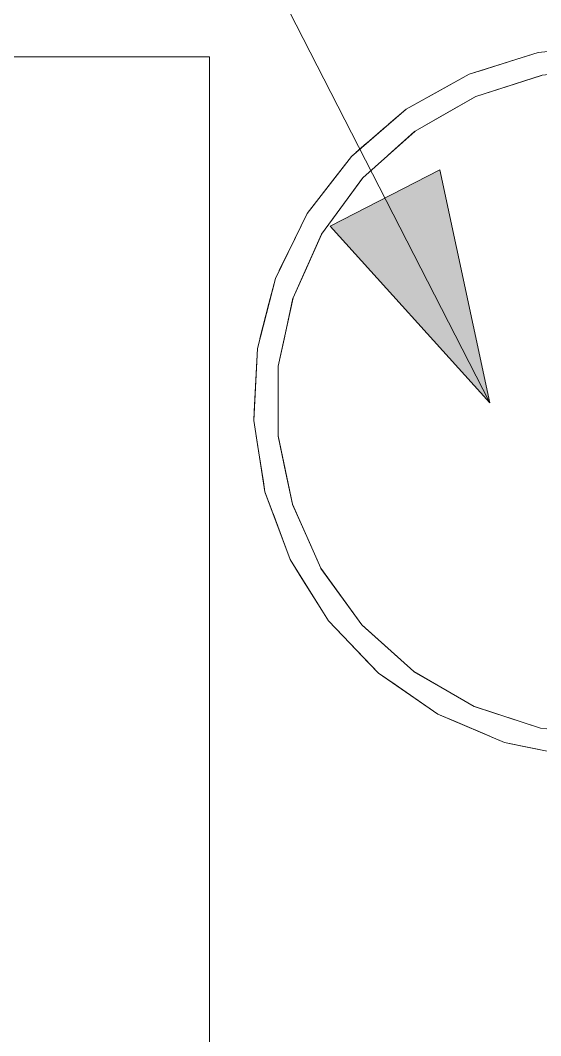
# Model space of a CAD drawing. Header units: millimetres. Extents: x 4021 to 183614, y -11746 to 71065.
# Drawn here: x 85825 to 86277, y 15473 to 16356 of the extents above; entities that cross this region are included whole.
import ezdxf

# ---------------------------------------------------------------- set-up
doc = ezdxf.new("R2010")
doc.units = ezdxf.units.MM
for name, color, linetype, lineweight in [('A-FLOR', 192, 'Continuous', 9), ('G-ANNO-TEXT', 231, 'Continuous', 5), ('Q-CASE', 31, 'Continuous', 20)]:
    doc.layers.add(name, color=color, linetype=linetype, lineweight=lineweight)

# ---------------------------------------------------------------- blocks, each defined once
blk = doc.blocks.new('DLN_Cat Ladder - 750x750x2000 _WDH_-V8-Copy of COLOUR_R_F')
at = {"layer": 'Q-CASE'}
for p, q in [((343.87, -878.55), (349.73, -849.57)), ((343.87, -878.55), (349.73, -849.57)), ((343.87, -878.55), (349.73, -849.57)), ((343.87, -878.55), (349.73, -849.57)), ((343.87, -878.55), (349.73, -849.57)), ((343.87, -878.55), (349.73, -849.57)), ((343.87, -878.55), (349.73, -849.57)), ((343.87, -878.55), (349.73, -849.57)), ((343.87, -878.55), (349.73, -849.57)), ((-258.94, -864.47), (-253.07, -883.15)), ((-258.94, -864.47), (-253.07, -883.15)), ((-258.94, -864.47), (-253.07, -883.15)), ((-258.94, -864.47), (-253.07, -883.15)), ((-258.94, -864.47), (-253.07, -883.15)), ((-258.94, -864.47), (-253.07, -883.15)), ((-258.94, -864.47), (-253.07, -883.15)), ((-258.94, -864.47), (-253.07, -883.15)), ((-258.94, -864.47), (-253.07, -883.15)), ((-229.45, -891.56), (-239.04, -861.58)), ((-229.45, -891.56), (-239.04, -861.58)), ((-229.45, -891.56), (-239.04, -861.58)), ((-229.45, -891.56), (-239.04, -861.58)), ((-229.45, -891.56), (-239.04, -861.58)), ((-229.45, -891.56), (-239.04, -861.58)), ((-229.45, -891.56), (-239.04, -861.58)), ((-229.45, -891.56), (-239.04, -861.58)), ((-229.45, -891.56), (-239.04, -861.58)), ((328.34, -862.39), (309.61, -919.95)), ((328.34, -862.39), (309.61, -919.95)), ((328.34, -862.39), (309.61, -919.95)), ((328.34, -862.39), (309.61, -919.95)), ((328.34, -862.39), (309.61, -919.95)), ((328.34, -862.39), (309.61, -919.95)), ((328.34, -862.39), (309.61, -919.95)), ((328.34, -862.39), (309.61, -919.95)), ((328.34, -862.39), (309.61, -919.95)), ((-253.07, -883.15), (-242.53, -916.73)), ((-253.07, -883.15), (-242.53, -916.73)), ((-253.07, -883.15), (-242.53, -916.73)), ((-253.07, -883.15), (-242.53, -916.73)), ((-253.07, -883.15), (-242.53, -916.73)), ((-253.07, -883.15), (-242.53, -916.73)), ((-253.07, -883.15), (-242.53, -916.73)), ((-253.07, -883.15), (-242.53, -916.73)), ((-253.07, -883.15), (-242.53, -916.73)), ((-220.75, -918.78), (-229.45, -891.56)), ((-220.75, -918.78), (-229.45, -891.56)), ((-220.75, -918.78), (-229.45, -891.56)), ((-220.75, -918.78), (-229.45, -891.56)), ((-220.75, -918.78), (-229.45, -891.56)), ((-220.75, -918.78), (-229.45, -891.56)), ((-220.75, -918.78), (-229.45, -891.56)), ((-220.75, -918.78), (-229.45, -891.56)), ((-220.75, -918.78), (-229.45, -891.56)), ((322.67, -936.4), (335.36, -906.6)), ((322.67, -936.4), (335.36, -906.6)), ((322.67, -936.4), (335.36, -906.6)), ((322.67, -936.4), (335.36, -906.6)), ((322.67, -936.4), (335.36, -906.6)), ((322.67, -936.4), (335.36, -906.6)), ((322.67, -936.4), (335.36, -906.6)), ((322.67, -936.4), (335.36, -906.6)), ((322.67, -936.4), (335.36, -906.6)), ((-241.88, -918.77), (-240.97, -921.68)), ((-241.88, -918.77), (-240.97, -921.68)), ((-241.88, -918.77), (-240.97, -921.68)), ((-241.88, -918.77), (-240.97, -921.68)), ((-241.88, -918.77), (-240.97, -921.68)), ((-241.88, -918.77), (-240.97, -921.68)), ((-241.88, -918.77), (-240.97, -921.68)), ((-241.88, -918.77), (-240.97, -921.68)), ((-241.88, -918.77), (-240.97, -921.68)), ((-240.12, -924.37), (-229.1, -944.21)), ((-240.12, -924.37), (-229.1, -944.21)), ((-240.12, -924.37), (-229.1, -944.21)), ((-240.12, -924.37), (-229.1, -944.21)), ((-240.12, -924.37), (-229.1, -944.21)), ((-240.12, -924.37), (-229.1, -944.21)), ((-240.12, -924.37), (-229.1, -944.21)), ((-240.12, -924.37), (-229.1, -944.21)), ((-240.12, -924.37), (-229.1, -944.21)), ((-204.77, -946.73), (-220.43, -919.34)), ((-204.77, -946.73), (-220.43, -919.34)), ((-204.77, -946.73), (-220.43, -919.34)), ((-204.77, -946.73), (-220.43, -919.34)), ((-204.77, -946.73), (-220.43, -919.34)), ((-204.77, -946.73), (-220.43, -919.34)), ((-204.77, -946.73), (-220.43, -919.34)), ((-204.77, -946.73), (-220.43, -919.34)), ((-204.77, -946.73), (-220.43, -919.34)), ((309.55, -920.13), (279.28, -972.46)), ((309.55, -920.13), (279.28, -972.46)), ((309.55, -920.13), (279.28, -972.46)), ((309.55, -920.13), (279.28, -972.46)), ((309.55, -920.13), (279.28, -972.46)), ((309.55, -920.13), (279.28, -972.46)), ((309.55, -920.13), (279.28, -972.46)), ((309.55, -920.13), (279.28, -972.46)), ((309.55, -920.13), (279.28, -972.46)), ((-229.1, -944.21), (-211.48, -975.91)), ((-229.1, -944.21), (-211.48, -975.91)), ((-229.1, -944.21), (-211.48, -975.91)), ((-229.1, -944.21), (-211.48, -975.91)), ((-229.1, -944.21), (-211.48, -975.91)), ((-229.1, -944.21), (-211.48, -975.91)), ((-229.1, -944.21), (-211.48, -975.91)), ((-229.1, -944.21), (-211.48, -975.91)), ((-229.1, -944.21), (-211.48, -975.91)), ((-190.61, -971.5), (-204.77, -946.73)), ((-190.61, -971.5), (-204.77, -946.73)), ((-190.61, -971.5), (-204.77, -946.73)), ((-190.61, -971.5), (-204.77, -946.73)), ((-190.61, -971.5), (-204.77, -946.73)), ((-190.61, -971.5), (-204.77, -946.73)), ((-190.61, -971.5), (-204.77, -946.73)), ((-190.61, -971.5), (-204.77, -946.73)), ((-190.61, -971.5), (-204.77, -946.73)), ((290.41, -988.9), (308.86, -962.24)), ((290.41, -988.9), (308.86, -962.24)), ((290.41, -988.9), (308.86, -962.24)), ((290.41, -988.9), (308.86, -962.24)), ((290.41, -988.9), (308.86, -962.24)), ((290.41, -988.9), (308.86, -962.24)), ((290.41, -988.9), (308.86, -962.24)), ((290.41, -988.9), (308.86, -962.24)), ((290.41, -988.9), (308.86, -962.24)), ((-169.85, -994.73), (-190.21, -971.94)), ((-169.85, -994.73), (-190.21, -971.94)), ((-169.85, -994.73), (-190.21, -971.94)), ((-169.85, -994.73), (-190.21, -971.94)), ((-169.85, -994.73), (-190.21, -971.94)), ((-169.85, -994.73), (-190.21, -971.94)), ((-169.85, -994.73), (-190.21, -971.94)), ((-169.85, -994.73), (-190.21, -971.94)), ((-169.85, -994.73), (-190.21, -971.94)), ((279.14, -972.7), (238.69, -1017.51)), ((279.14, -972.7), (238.69, -1017.51)), ((279.14, -972.7), (238.69, -1017.51)), ((279.14, -972.7), (238.69, -1017.51)), ((279.14, -972.7), (238.69, -1017.51)), ((279.14, -972.7), (238.69, -1017.51)), ((279.14, -972.7), (238.69, -1017.51)), ((279.14, -972.7), (238.69, -1017.51)), ((279.14, -972.7), (238.69, -1017.51)), ((-194.34, -997.04), (-180.56, -1013.06)), ((-194.34, -997.04), (-180.56, -1013.06)), ((-194.34, -997.04), (-180.56, -1013.06)), ((-194.34, -997.04), (-180.56, -1013.06)), ((-194.34, -997.04), (-180.56, -1013.06)), ((-194.34, -997.04), (-180.56, -1013.06)), ((-194.34, -997.04), (-180.56, -1013.06)), ((-194.34, -997.04), (-180.56, -1013.06)), ((-194.34, -997.04), (-180.56, -1013.06)), ((-150.15, -1016.78), (-169.13, -995.55)), ((-150.15, -1016.78), (-169.13, -995.55)), ((-150.15, -1016.78), (-169.13, -995.55)), ((-150.15, -1016.78), (-169.13, -995.55)), ((-150.15, -1016.78), (-169.13, -995.55)), ((-150.15, -1016.78), (-169.13, -995.55)), ((-150.15, -1016.78), (-169.13, -995.55)), ((-150.15, -1016.78), (-169.13, -995.55)), ((-150.15, -1016.78), (-169.13, -995.55)), ((-180.08, -1013.62), (-171.99, -1023.02)), ((-180.08, -1013.62), (-171.99, -1023.02)), ((-180.08, -1013.62), (-171.99, -1023.02)), ((-180.08, -1013.62), (-171.99, -1023.02)), ((-180.08, -1013.62), (-171.99, -1023.02)), ((-180.08, -1013.62), (-171.99, -1023.02)), ((-180.08, -1013.62), (-171.99, -1023.02)), ((-180.08, -1013.62), (-171.99, -1023.02)), ((-180.08, -1013.62), (-171.99, -1023.02)), ((248.36, -1033.96), (271.85, -1011.52)), ((248.36, -1033.96), (271.85, -1011.52)), ((248.36, -1033.96), (271.85, -1011.52)), ((248.36, -1033.96), (271.85, -1011.52)), ((248.36, -1033.96), (271.85, -1011.52)), ((248.36, -1033.96), (271.85, -1011.52)), ((248.36, -1033.96), (271.85, -1011.52)), ((248.36, -1033.96), (271.85, -1011.52)), ((248.36, -1033.96), (271.85, -1011.52)), ((-124.07, -1035.88), (-149.71, -1017.11)), ((-124.07, -1035.88), (-149.71, -1017.11)), ((-124.07, -1035.88), (-149.71, -1017.11)), ((-124.07, -1035.88), (-149.71, -1017.11)), ((-124.07, -1035.88), (-149.71, -1017.11)), ((-124.07, -1035.88), (-149.71, -1017.11)), ((-124.07, -1035.88), (-149.71, -1017.11)), ((-124.07, -1035.88), (-149.71, -1017.11)), ((-124.07, -1035.88), (-149.71, -1017.11)), ((238.45, -1017.78), (189.47, -1053.25)), ((238.45, -1017.78), (189.47, -1053.25)), ((238.45, -1017.78), (189.47, -1053.25)), ((238.45, -1017.78), (189.47, -1053.25)), ((238.45, -1017.78), (189.47, -1053.25)), ((238.45, -1017.78), (189.47, -1053.25)), ((238.45, -1017.78), (189.47, -1053.25)), ((238.45, -1017.78), (189.47, -1053.25)), ((238.45, -1017.78), (189.47, -1053.25)), ((-150.15, -1041.19), (-122.95, -1062.2)), ((-150.15, -1041.19), (-122.95, -1062.2)), ((-150.15, -1041.19), (-122.95, -1062.2)), ((-150.15, -1041.19), (-122.95, -1062.2)), ((-150.15, -1041.19), (-122.95, -1062.2)), ((-150.15, -1041.19), (-122.95, -1062.2)), ((-150.15, -1041.19), (-122.95, -1062.2)), ((-150.15, -1041.19), (-122.95, -1062.2)), ((-150.15, -1041.19), (-122.95, -1062.2)), ((-101.15, -1052.65), (-124.07, -1035.88)), ((-101.15, -1052.65), (-124.07, -1035.88)), ((-101.15, -1052.65), (-124.07, -1035.88)), ((-101.15, -1052.65), (-124.07, -1035.88)), ((-101.15, -1052.65), (-124.07, -1035.88)), ((-101.15, -1052.65), (-124.07, -1035.88)), ((-101.15, -1052.65), (-124.07, -1035.88)), ((-101.15, -1052.65), (-124.07, -1035.88)), ((-101.15, -1052.65), (-124.07, -1035.88)), ((-71.57, -1065.94), (-100.7, -1052.86)), ((-71.57, -1065.94), (-100.7, -1052.86)), ((-71.57, -1065.94), (-100.7, -1052.86)), ((-71.57, -1065.94), (-100.7, -1052.86)), ((-71.57, -1065.94), (-100.7, -1052.86)), ((-71.57, -1065.94), (-100.7, -1052.86)), ((-71.57, -1065.94), (-100.7, -1052.86)), ((-71.57, -1065.94), (-100.7, -1052.86)), ((-71.57, -1065.94), (-100.7, -1052.86)), ((189.27, -1053.39), (164.28, -1064.46)), ((189.27, -1053.39), (164.28, -1064.46)), ((189.27, -1053.39), (164.28, -1064.46)), ((189.27, -1053.39), (164.28, -1064.46)), ((189.27, -1053.39), (164.28, -1064.46)), ((189.27, -1053.39), (164.28, -1064.46)), ((189.27, -1053.39), (164.28, -1064.46)), ((189.27, -1053.39), (164.28, -1064.46)), ((189.27, -1053.39), (164.28, -1064.46)), ((198.19, -1069.77), (225.8, -1052.48)), ((198.19, -1069.77), (225.8, -1052.48)), ((198.19, -1069.77), (225.8, -1052.48)), ((198.19, -1069.77), (225.8, -1052.48)), ((198.19, -1069.77), (225.8, -1052.48)), ((198.19, -1069.77), (225.8, -1052.48)), ((198.19, -1069.77), (225.8, -1052.48)), ((198.19, -1069.77), (225.8, -1052.48)), ((198.19, -1069.77), (225.8, -1052.48)), ((-45.76, -1077.53), (-71.57, -1065.94)), ((-45.76, -1077.53), (-71.57, -1065.94)), ((-45.76, -1077.53), (-71.57, -1065.94)), ((-45.76, -1077.53), (-71.57, -1065.94)), ((-45.76, -1077.53), (-71.57, -1065.94)), ((-45.76, -1077.53), (-71.57, -1065.94)), ((-45.76, -1077.53), (-71.57, -1065.94)), ((-45.76, -1077.53), (-71.57, -1065.94)), ((-45.76, -1077.53), (-71.57, -1065.94)), ((164.28, -1064.46), (134.02, -1077.87)), ((164.28, -1064.46), (134.02, -1077.87)), ((164.28, -1064.46), (134.02, -1077.87)), ((164.28, -1064.46), (134.02, -1077.87)), ((164.28, -1064.46), (134.02, -1077.87)), ((164.28, -1064.46), (134.02, -1077.87)), ((164.28, -1064.46), (134.02, -1077.87)), ((164.28, -1064.46), (134.02, -1077.87)), ((164.28, -1064.46), (134.02, -1077.87)), ((-98.3, -1075.37), (-69.43, -1089.5)), ((-98.3, -1075.37), (-69.43, -1089.5)), ((-98.3, -1075.37), (-69.43, -1089.5)), ((-98.3, -1075.37), (-69.43, -1089.5)), ((-98.3, -1075.37), (-69.43, -1089.5)), ((-98.3, -1075.37), (-69.43, -1089.5)), ((-98.3, -1075.37), (-69.43, -1089.5)), ((-98.3, -1075.37), (-69.43, -1089.5)), ((-98.3, -1075.37), (-69.43, -1089.5)), ((-13.93, -1084.39), (-45.32, -1077.62)), ((-13.93, -1084.39), (-45.32, -1077.62)), ((-13.93, -1084.39), (-45.32, -1077.62)), ((-13.93, -1084.39), (-45.32, -1077.62)), ((-13.93, -1084.39), (-45.32, -1077.62)), ((-13.93, -1084.39), (-45.32, -1077.62)), ((-13.93, -1084.39), (-45.32, -1077.62)), ((-13.93, -1084.39), (-45.32, -1077.62)), ((-13.93, -1084.39), (-45.32, -1077.62)), ((13.6, -1090.33), (-12.45, -1084.71)), ((13.6, -1090.33), (-12.45, -1084.71)), ((13.6, -1090.33), (-12.45, -1084.71)), ((13.6, -1090.33), (-12.45, -1084.71)), ((13.6, -1090.33), (-12.45, -1084.71)), ((13.6, -1090.33), (-12.45, -1084.71)), ((13.6, -1090.33), (-12.45, -1084.71)), ((13.6, -1090.33), (-12.45, -1084.71)), ((13.6, -1090.33), (-12.45, -1084.71)), ((106.64, -1083.69), (74.67, -1090.41)), ((106.64, -1083.69), (74.67, -1090.41)), ((106.64, -1083.69), (74.67, -1090.41)), ((106.64, -1083.69), (74.67, -1090.41)), ((106.64, -1083.69), (74.67, -1090.41)), ((106.64, -1083.69), (74.67, -1090.41)), ((106.64, -1083.69), (74.67, -1090.41)), ((106.64, -1083.69), (74.67, -1090.41)), ((106.64, -1083.69), (74.67, -1090.41)), ((133.75, -1077.99), (106.64, -1083.69)), ((133.75, -1077.99), (106.64, -1083.69)), ((133.75, -1077.99), (106.64, -1083.69)), ((133.75, -1077.99), (106.64, -1083.69)), ((133.75, -1077.99), (106.64, -1083.69)), ((133.75, -1077.99), (106.64, -1083.69)), ((133.75, -1077.99), (106.64, -1083.69)), ((133.75, -1077.99), (106.64, -1083.69)), ((133.75, -1077.99), (106.64, -1083.69)), ((141.89, -1094.91), (169.24, -1084.71)), ((141.89, -1094.91), (169.24, -1084.71)), ((141.89, -1094.91), (169.24, -1084.71)), ((141.89, -1094.91), (169.24, -1084.71)), ((141.89, -1094.91), (169.24, -1084.71)), ((141.89, -1094.91), (169.24, -1084.71)), ((141.89, -1094.91), (169.24, -1084.71)), ((141.89, -1094.91), (169.24, -1084.71)), ((141.89, -1094.91), (169.24, -1084.71)), ((169.87, -1084.48), (172.52, -1083.49)), ((169.87, -1084.48), (172.52, -1083.49)), ((169.87, -1084.48), (172.52, -1083.49)), ((169.87, -1084.48), (172.52, -1083.49)), ((169.87, -1084.48), (172.52, -1083.49)), ((169.87, -1084.48), (172.52, -1083.49)), ((169.87, -1084.48), (172.52, -1083.49)), ((169.87, -1084.48), (172.52, -1083.49)), ((169.87, -1084.48), (172.52, -1083.49)), ((46.35, -1090.41), (14, -1090.33)), ((46.35, -1090.41), (14, -1090.33)), ((46.35, -1090.41), (14, -1090.33)), ((46.35, -1090.41), (14, -1090.33)), ((46.35, -1090.41), (14, -1090.33)), ((46.35, -1090.41), (14, -1090.33)), ((46.35, -1090.41), (14, -1090.33)), ((46.35, -1090.41), (14, -1090.33)), ((46.35, -1090.41), (14, -1090.33)), ((74.33, -1090.48), (46.35, -1090.41)), ((74.33, -1090.48), (46.35, -1090.41)), ((74.33, -1090.48), (46.35, -1090.41)), ((74.33, -1090.48), (46.35, -1090.41)), ((74.33, -1090.48), (46.35, -1090.41)), ((74.33, -1090.48), (46.35, -1090.41)), ((74.33, -1090.48), (46.35, -1090.41)), ((74.33, -1090.48), (46.35, -1090.41)), ((74.33, -1090.48), (46.35, -1090.41)), ((-40.84, -1098.44), (-10.37, -1106.28)), ((-40.84, -1098.44), (-10.37, -1106.28)), ((-40.84, -1098.44), (-10.37, -1106.28)), ((-40.84, -1098.44), (-10.37, -1106.28)), ((-40.84, -1098.44), (-10.37, -1106.28)), ((-40.84, -1098.44), (-10.37, -1106.28)), ((-40.84, -1098.44), (-10.37, -1106.28)), ((-40.84, -1098.44), (-10.37, -1106.28)), ((-40.84, -1098.44), (-10.37, -1106.28)), ((19.95, -1109.56), (52.98, -1111.18)), ((19.95, -1109.56), (52.98, -1111.18)), ((19.95, -1109.56), (52.98, -1111.18)), ((19.95, -1109.56), (52.98, -1111.18)), ((19.95, -1109.56), (52.98, -1111.18)), ((19.95, -1109.56), (52.98, -1111.18)), ((19.95, -1109.56), (52.98, -1111.18)), ((19.95, -1109.56), (52.98, -1111.18)), ((19.95, -1109.56), (52.98, -1111.18)), ((81.68, -1108.36), (114.15, -1103.32)), ((81.68, -1108.36), (114.15, -1103.32)), ((81.68, -1108.36), (114.15, -1103.32)), ((81.68, -1108.36), (114.15, -1103.32)), ((81.68, -1108.36), (114.15, -1103.32)), ((81.68, -1108.36), (114.15, -1103.32)), ((81.68, -1108.36), (114.15, -1103.32)), ((81.68, -1108.36), (114.15, -1103.32)), ((81.68, -1108.36), (114.15, -1103.32))]:
    blk.add_line(p, q, dxfattribs=at)
at = {"layer": 'Q-CASE', "flags": 128}
for points in [[(-265.3, -802), (-258.94, -864.47), (-240.12, -924.37), (-209.62, -979.26), (-168.68, -1026.87), (-118.99, -1065.26), (-62.59, -1092.84), (-1.78, -1108.5), (60.94, -1111.57), (122.99, -1101.95), (181.82, -1080.02), (235.04, -1046.69), (280.44, -1003.31), (316.17, -951.68), (340.76, -893.91), (353.21, -832.36), (354.7, -802)], [(334.7, -802), (328.34, -862.39), (309.55, -920.13), (279.14, -972.7), (238.45, -1017.78), (189.27, -1053.39), (133.75, -1077.99), (74.33, -1090.48), (13.6, -1090.33), (-45.76, -1077.53), (-101.15, -1052.65), (-150.15, -1016.78), (-190.61, -971.5), (-220.75, -918.78), (-239.25, -860.94), (-245.3, -802)], [(336.15, -904.75), (340.76, -893.91), (343.87, -878.55)], [(336.15, -904.75), (340.76, -893.91), (343.87, -878.55)], [(336.15, -904.75), (340.76, -893.91), (343.87, -878.55)], [(336.15, -904.75), (340.76, -893.91), (343.87, -878.55)], [(336.15, -904.75), (340.76, -893.91), (343.87, -878.55)], [(336.15, -904.75), (340.76, -893.91), (343.87, -878.55)], [(336.15, -904.75), (340.76, -893.91), (343.87, -878.55)], [(336.15, -904.75), (340.76, -893.91), (343.87, -878.55)], [(336.15, -904.75), (340.76, -893.91), (343.87, -878.55)], [(308.86, -962.24), (316.17, -951.68), (322.67, -936.4)], [(308.86, -962.24), (316.17, -951.68), (322.67, -936.4)], [(308.86, -962.24), (316.17, -951.68), (322.67, -936.4)], [(308.86, -962.24), (316.17, -951.68), (322.67, -936.4)], [(308.86, -962.24), (316.17, -951.68), (322.67, -936.4)], [(308.86, -962.24), (316.17, -951.68), (322.67, -936.4)], [(308.86, -962.24), (316.17, -951.68), (322.67, -936.4)], [(308.86, -962.24), (316.17, -951.68), (322.67, -936.4)], [(308.86, -962.24), (316.17, -951.68), (322.67, -936.4)], [(-211.08, -976.63), (-209.62, -979.26), (-196.32, -994.73)], [(-211.08, -976.63), (-209.62, -979.26), (-196.32, -994.73)], [(-211.08, -976.63), (-209.62, -979.26), (-196.32, -994.73)], [(-211.08, -976.63), (-209.62, -979.26), (-196.32, -994.73)], [(-211.08, -976.63), (-209.62, -979.26), (-196.32, -994.73)], [(-211.08, -976.63), (-209.62, -979.26), (-196.32, -994.73)], [(-211.08, -976.63), (-209.62, -979.26), (-196.32, -994.73)], [(-211.08, -976.63), (-209.62, -979.26), (-196.32, -994.73)], [(-211.08, -976.63), (-209.62, -979.26), (-196.32, -994.73)], [(271.85, -1011.52), (280.44, -1003.31), (290.41, -988.9)], [(271.85, -1011.52), (280.44, -1003.31), (290.41, -988.9)], [(271.85, -1011.52), (280.44, -1003.31), (290.41, -988.9)], [(271.85, -1011.52), (280.44, -1003.31), (290.41, -988.9)], [(271.85, -1011.52), (280.44, -1003.31), (290.41, -988.9)], [(271.85, -1011.52), (280.44, -1003.31), (290.41, -988.9)], [(271.85, -1011.52), (280.44, -1003.31), (290.41, -988.9)], [(271.85, -1011.52), (280.44, -1003.31), (290.41, -988.9)], [(271.85, -1011.52), (280.44, -1003.31), (290.41, -988.9)], [(-171.29, -1023.84), (-168.68, -1026.87), (-150.15, -1041.19)], [(-171.29, -1023.84), (-168.68, -1026.87), (-150.15, -1041.19)], [(-171.29, -1023.84), (-168.68, -1026.87), (-150.15, -1041.19)], [(-171.29, -1023.84), (-168.68, -1026.87), (-150.15, -1041.19)], [(-171.29, -1023.84), (-168.68, -1026.87), (-150.15, -1041.19)], [(-171.29, -1023.84), (-168.68, -1026.87), (-150.15, -1041.19)], [(-171.29, -1023.84), (-168.68, -1026.87), (-150.15, -1041.19)], [(-171.29, -1023.84), (-168.68, -1026.87), (-150.15, -1041.19)], [(-171.29, -1023.84), (-168.68, -1026.87), (-150.15, -1041.19)], [(225.8, -1052.48), (235.04, -1046.69), (248.36, -1033.96)], [(225.8, -1052.48), (235.04, -1046.69), (248.36, -1033.96)], [(225.8, -1052.48), (235.04, -1046.69), (248.36, -1033.96)], [(225.8, -1052.48), (235.04, -1046.69), (248.36, -1033.96)], [(225.8, -1052.48), (235.04, -1046.69), (248.36, -1033.96)], [(225.8, -1052.48), (235.04, -1046.69), (248.36, -1033.96)], [(225.8, -1052.48), (235.04, -1046.69), (248.36, -1033.96)], [(225.8, -1052.48), (235.04, -1046.69), (248.36, -1033.96)], [(225.8, -1052.48), (235.04, -1046.69), (248.36, -1033.96)], [(-122.95, -1062.2), (-118.99, -1065.26), (-98.3, -1075.37)], [(-122.95, -1062.2), (-118.99, -1065.26), (-98.3, -1075.37)], [(-122.95, -1062.2), (-118.99, -1065.26), (-98.3, -1075.37)], [(-122.95, -1062.2), (-118.99, -1065.26), (-98.3, -1075.37)], [(-122.95, -1062.2), (-118.99, -1065.26), (-98.3, -1075.37)], [(-122.95, -1062.2), (-118.99, -1065.26), (-98.3, -1075.37)], [(-122.95, -1062.2), (-118.99, -1065.26), (-98.3, -1075.37)], [(-122.95, -1062.2), (-118.99, -1065.26), (-98.3, -1075.37)], [(-122.95, -1062.2), (-118.99, -1065.26), (-98.3, -1075.37)], [(172.52, -1083.49), (181.82, -1080.02), (198.19, -1069.77)], [(172.52, -1083.49), (181.82, -1080.02), (198.19, -1069.77)], [(172.52, -1083.49), (181.82, -1080.02), (198.19, -1069.77)], [(172.52, -1083.49), (181.82, -1080.02), (198.19, -1069.77)], [(172.52, -1083.49), (181.82, -1080.02), (198.19, -1069.77)], [(172.52, -1083.49), (181.82, -1080.02), (198.19, -1069.77)], [(172.52, -1083.49), (181.82, -1080.02), (198.19, -1069.77)], [(172.52, -1083.49), (181.82, -1080.02), (198.19, -1069.77)], [(172.52, -1083.49), (181.82, -1080.02), (198.19, -1069.77)], [(-67.96, -1090.21), (-62.59, -1092.84), (-40.84, -1098.44)], [(-67.96, -1090.21), (-62.59, -1092.84), (-40.84, -1098.44)], [(-67.96, -1090.21), (-62.59, -1092.84), (-40.84, -1098.44)], [(-67.96, -1090.21), (-62.59, -1092.84), (-40.84, -1098.44)], [(-67.96, -1090.21), (-62.59, -1092.84), (-40.84, -1098.44)], [(-67.96, -1090.21), (-62.59, -1092.84), (-40.84, -1098.44)], [(-67.96, -1090.21), (-62.59, -1092.84), (-40.84, -1098.44)], [(-67.96, -1090.21), (-62.59, -1092.84), (-40.84, -1098.44)], [(-67.96, -1090.21), (-62.59, -1092.84), (-40.84, -1098.44)], [(114.15, -1103.32), (122.99, -1101.95), (139.65, -1095.74)], [(114.15, -1103.32), (122.99, -1101.95), (139.65, -1095.74)], [(114.15, -1103.32), (122.99, -1101.95), (139.65, -1095.74)], [(114.15, -1103.32), (122.99, -1101.95), (139.65, -1095.74)], [(114.15, -1103.32), (122.99, -1101.95), (139.65, -1095.74)], [(114.15, -1103.32), (122.99, -1101.95), (139.65, -1095.74)], [(114.15, -1103.32), (122.99, -1101.95), (139.65, -1095.74)], [(114.15, -1103.32), (122.99, -1101.95), (139.65, -1095.74)], [(114.15, -1103.32), (122.99, -1101.95), (139.65, -1095.74)], [(-8.53, -1106.76), (-1.78, -1108.5), (19.95, -1109.56)], [(-8.53, -1106.76), (-1.78, -1108.5), (19.95, -1109.56)], [(-8.53, -1106.76), (-1.78, -1108.5), (19.95, -1109.56)], [(-8.53, -1106.76), (-1.78, -1108.5), (19.95, -1109.56)], [(-8.53, -1106.76), (-1.78, -1108.5), (19.95, -1109.56)], [(-8.53, -1106.76), (-1.78, -1108.5), (19.95, -1109.56)], [(-8.53, -1106.76), (-1.78, -1108.5), (19.95, -1109.56)], [(-8.53, -1106.76), (-1.78, -1108.5), (19.95, -1109.56)], [(-8.53, -1106.76), (-1.78, -1108.5), (19.95, -1109.56)], [(52.98, -1111.18), (60.94, -1111.57), (81.68, -1108.36)], [(52.98, -1111.18), (60.94, -1111.57), (81.68, -1108.36)], [(52.98, -1111.18), (60.94, -1111.57), (81.68, -1108.36)], [(52.98, -1111.18), (60.94, -1111.57), (81.68, -1108.36)], [(52.98, -1111.18), (60.94, -1111.57), (81.68, -1108.36)], [(52.98, -1111.18), (60.94, -1111.57), (81.68, -1108.36)], [(52.98, -1111.18), (60.94, -1111.57), (81.68, -1108.36)], [(52.98, -1111.18), (60.94, -1111.57), (81.68, -1108.36)], [(52.98, -1111.18), (60.94, -1111.57), (81.68, -1108.36)]]:
    blk.add_lwpolyline(points, dxfattribs=at)

msp = doc.modelspace()

# ---------------------------------------------------------------- hatches: boundary and pattern name
at = {"layer": 'G-ANNO-TEXT'}
msp.add_hatch(color=130, dxfattribs=at).paths.add_polyline_path([(86232.82, 16023.35), (86189.4, 16225.8), (86093.99, 16176.97)], flags=0)

# ---------------------------------------------------------------- linework, layer by layer
at = {"layer": 'A-FLOR'}
for p, q in [((85989.29, 16324.15), (84589.29, 16324.15)), ((85989.29, 14924.15), (85989.29, 16324.15))]:
    msp.add_line(p, q, dxfattribs=at)
at = {"layer": 'G-ANNO-TEXT', "color": 130}
for p, q in [((86232.82, 16023.35), (85779.36, 16909.26)), ((86189.4, 16225.8), (86093.99, 16176.97)), ((86232.82, 16023.35), (86189.4, 16225.8)), ((86093.99, 16176.97), (86232.82, 16023.35))]:
    msp.add_line(p, q, dxfattribs=at)

# ---------------------------------------------------------------- block references
at = {"layer": 'Q-CASE', "rotation": 269.999999999999}
msp.add_blockref('DLN_Cat Ladder - 750x750x2000 _WDH_-V8-Copy of COLOUR_R_F', (87139.29, 16068.85), dxfattribs=at)

doc.saveas('drawing.dxf')
